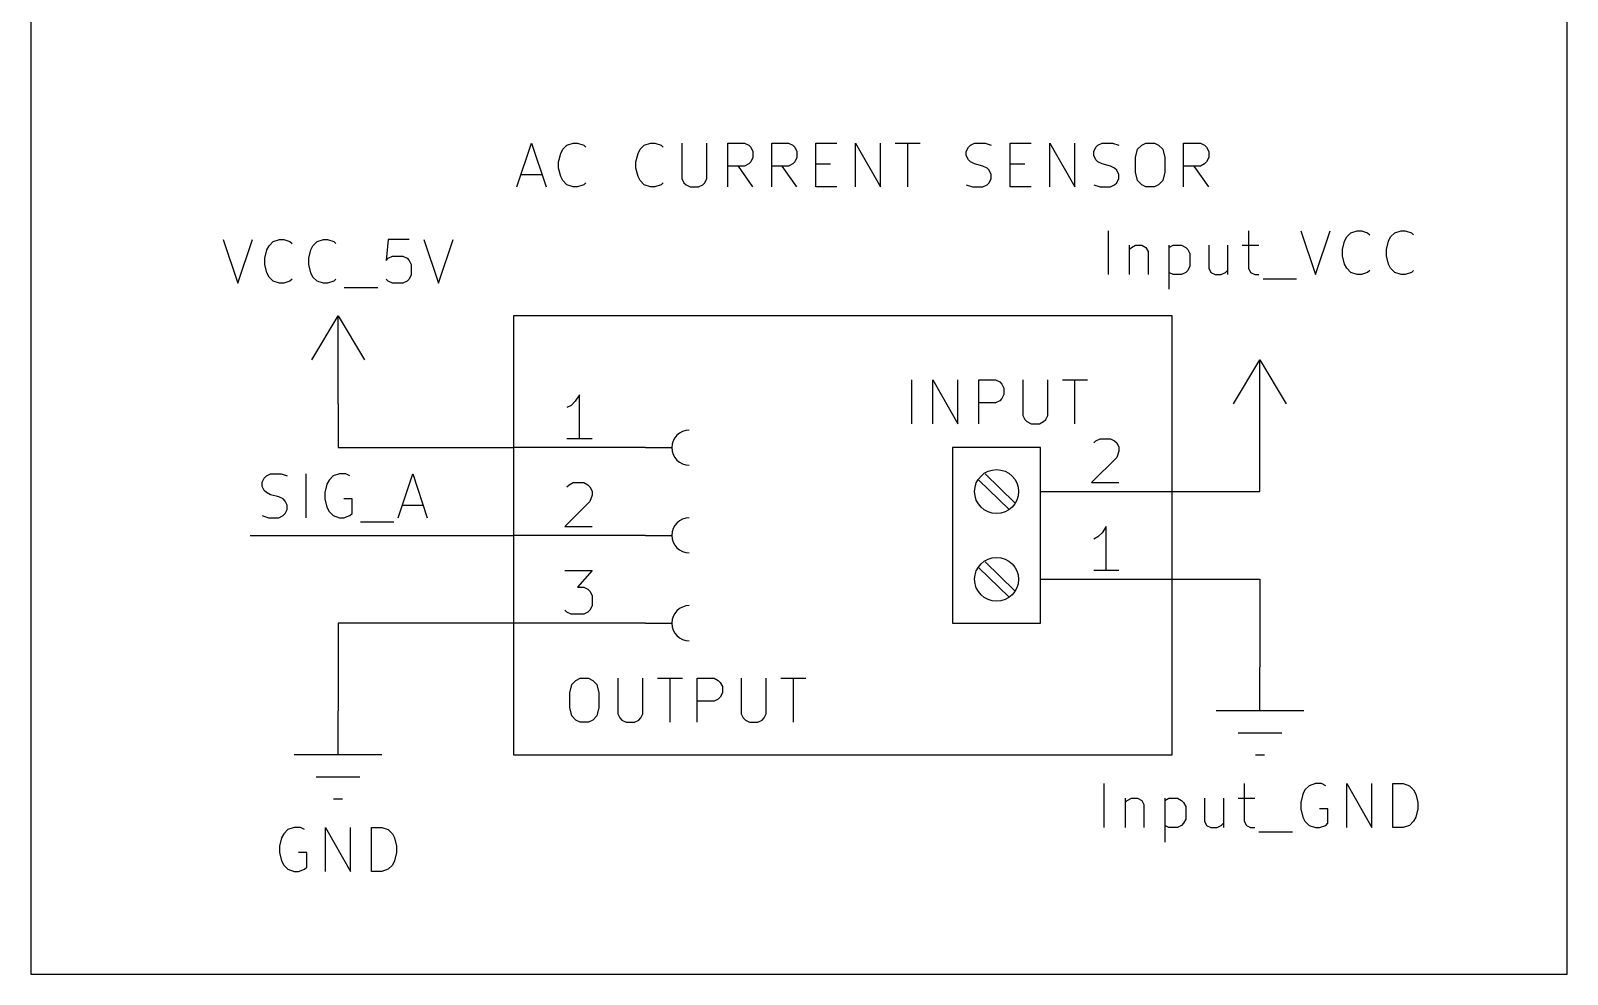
# Model space of a CAD drawing. Extents: x 0.4 to 11.3, y -7.9 to -0.4.
# Drawn here: x 7 to 8.75, y -4.3 to -3.225 of the extents above; entities that cross this region are included whole.
import ezdxf

# ---------------------------------------------------------------- set-up
doc = ezdxf.new("R2010")
doc.units = 0
doc.header["$MEASUREMENT"] = 0
for name, color, linetype in [('BLUE3', 171, 'CONTINUOUS'), ('CYAN2', 4, 'CONTINUOUS'), ('GRAY1', 251, 'CONTINUOUS'), ('GREEN3', 91, 'CONTINUOUS'), ('LYELLOW', 51, 'CONTINUOUS'), ('RED2', 1, 'CONTINUOUS'), ('RED3', 11, 'CONTINUOUS')]:
    doc.layers.add(name, color=color, linetype=linetype)

msp = doc.modelspace()

# ---------------------------------------------------------------- linework, layer by layer
at = {"layer": 'BLUE3', "linetype": 'CONTINUOUS'}
for p, q in [((7, -2.15), (7, -4.3)), ((8.75, -4.3), (8.75, -2.15)), ((7.5536, -3.403), (7.5702, -3.353)), ((7.5702, -3.353), (7.5869, -3.403)), ((7.606, -3.3601), (7.6107, -3.3553)), ((7.6107, -3.3553), (7.6179, -3.353)), ((7.6179, -3.353), (7.6226, -3.353)), ((7.6226, -3.353), (7.6298, -3.3553)), ((7.6298, -3.3553), (7.6321, -3.3577)), ((7.694, -3.3601), (7.6988, -3.3553)), ((7.6988, -3.3553), (7.706, -3.353)), ((7.706, -3.353), (7.7107, -3.353)), ((7.7107, -3.353), (7.7179, -3.3553)), ((7.7179, -3.3553), (7.7202, -3.3577)), ((7.7417, -3.353), (7.7417, -3.3934)), ((7.7702, -3.3934), (7.7702, -3.353)), ((7.794, -3.403), (7.794, -3.353)), ((7.794, -3.353), (7.8131, -3.353)), ((7.8131, -3.353), (7.8179, -3.3553)), ((7.8179, -3.3553), (7.8202, -3.3577)), ((7.8202, -3.3577), (7.8226, -3.3625)), ((7.844, -3.403), (7.844, -3.353)), ((7.844, -3.353), (7.8631, -3.353)), ((7.8631, -3.353), (7.8679, -3.3553)), ((7.8679, -3.3553), (7.8702, -3.3577)), ((7.8702, -3.3577), (7.8726, -3.3625)), ((7.894, -3.403), (7.894, -3.353)), ((7.894, -3.353), (7.9179, -3.353)), ((7.9393, -3.403), (7.9393, -3.353)), ((7.9393, -3.353), (7.9679, -3.403)), ((7.9679, -3.403), (7.9679, -3.353)), ((7.9845, -3.353), (8.0131, -3.353)), ((7.9988, -3.403), (7.9988, -3.353)), ((8.0655, -3.3625), (8.0679, -3.3577)), ((8.0679, -3.3577), (8.0702, -3.3553)), ((8.0702, -3.3553), (8.075, -3.353)), ((8.075, -3.353), (8.0869, -3.353)), ((8.0869, -3.353), (8.094, -3.3553)), ((8.1155, -3.403), (8.1155, -3.353)), ((8.1155, -3.353), (8.1393, -3.353)), ((8.1607, -3.403), (8.1607, -3.353)), ((8.1607, -3.353), (8.1893, -3.403)), ((8.1893, -3.403), (8.1893, -3.353)), ((8.2107, -3.3625), (8.2131, -3.3577)), ((8.2131, -3.3577), (8.2155, -3.3553)), ((8.2155, -3.3553), (8.2202, -3.353)), ((8.2202, -3.353), (8.2321, -3.353)), ((8.2321, -3.353), (8.2393, -3.3553)), ((8.2607, -3.3601), (8.2655, -3.3553)), ((8.2655, -3.3553), (8.2702, -3.353)), ((8.2702, -3.353), (8.2798, -3.353)), ((8.2798, -3.353), (8.2845, -3.3553)), ((8.2845, -3.3553), (8.2893, -3.3601)), ((8.3131, -3.403), (8.3131, -3.353)), ((8.3131, -3.353), (8.3321, -3.353)), ((8.3321, -3.353), (8.3369, -3.3553)), ((8.3369, -3.3553), (8.3393, -3.3577)), ((8.3393, -3.3577), (8.3417, -3.3625)), ((7.6012, -3.3744), (7.6036, -3.3649)), ((7.6012, -3.3815), (7.6012, -3.3744)), ((7.6036, -3.3649), (7.606, -3.3601)), ((7.6893, -3.3744), (7.6917, -3.3649)), ((7.6893, -3.3815), (7.6893, -3.3744)), ((7.6917, -3.3649), (7.694, -3.3601)), ((7.8179, -3.3768), (7.8131, -3.3792)), ((7.8202, -3.3744), (7.8179, -3.3768)), ((7.8226, -3.3696), (7.8202, -3.3744)), ((7.8226, -3.3625), (7.8226, -3.3696)), ((7.8679, -3.3768), (7.8631, -3.3792)), ((7.8702, -3.3744), (7.8679, -3.3768)), ((7.8726, -3.3696), (7.8702, -3.3744)), ((7.8726, -3.3625), (7.8726, -3.3696)), ((7.894, -3.3768), (7.9107, -3.3768)), ((8.0655, -3.3672), (8.0655, -3.3625)), ((8.0679, -3.372), (8.0655, -3.3672)), ((8.0702, -3.3744), (8.0679, -3.372)), ((8.075, -3.3768), (8.0702, -3.3744)), ((8.0845, -3.3792), (8.075, -3.3768)), ((8.1155, -3.3768), (8.1321, -3.3768)), ((8.2107, -3.3672), (8.2107, -3.3625)), ((8.2131, -3.372), (8.2107, -3.3672)), ((8.2155, -3.3744), (8.2131, -3.372)), ((8.2202, -3.3768), (8.2155, -3.3744)), ((8.2298, -3.3792), (8.2202, -3.3768)), ((8.2583, -3.3696), (8.2607, -3.3601)), ((8.2583, -3.3863), (8.2583, -3.3696)), ((8.2893, -3.3601), (8.2917, -3.3696)), ((8.2917, -3.3696), (8.2917, -3.3863)), ((8.3369, -3.3768), (8.3321, -3.3792)), ((8.3393, -3.3744), (8.3369, -3.3768)), ((8.3417, -3.3696), (8.3393, -3.3744)), ((8.3417, -3.3625), (8.3417, -3.3696)), ((7.5583, -3.3887), (7.5821, -3.3887)), ((7.6036, -3.3911), (7.6012, -3.3815)), ((7.606, -3.3958), (7.6036, -3.3911)), ((7.6917, -3.3911), (7.6893, -3.3815)), ((7.694, -3.3958), (7.6917, -3.3911)), ((7.7417, -3.3934), (7.744, -3.3982)), ((7.7679, -3.3982), (7.7702, -3.3934)), ((7.8131, -3.3792), (7.794, -3.3792)), ((7.8226, -3.403), (7.806, -3.3792)), ((7.8631, -3.3792), (7.844, -3.3792)), ((7.8726, -3.403), (7.856, -3.3792)), ((8.0893, -3.3815), (8.0845, -3.3792)), ((8.0917, -3.3839), (8.0893, -3.3815)), ((8.094, -3.3887), (8.0917, -3.3839)), ((8.0917, -3.3982), (8.094, -3.3934)), ((8.094, -3.3934), (8.094, -3.3887)), ((8.2345, -3.3815), (8.2298, -3.3792)), ((8.2369, -3.3839), (8.2345, -3.3815)), ((8.2393, -3.3887), (8.2369, -3.3839)), ((8.2369, -3.3982), (8.2393, -3.3934)), ((8.2393, -3.3934), (8.2393, -3.3887)), ((8.2607, -3.3958), (8.2583, -3.3863)), ((8.2917, -3.3863), (8.2893, -3.3958)), ((8.3321, -3.3792), (8.3131, -3.3792)), ((8.3417, -3.403), (8.325, -3.3792)), ((7.6107, -3.4006), (7.606, -3.3958)), ((7.6179, -3.403), (7.6107, -3.4006)), ((7.6226, -3.403), (7.6179, -3.403)), ((7.6298, -3.4006), (7.6226, -3.403)), ((7.6321, -3.3982), (7.6298, -3.4006)), ((7.6988, -3.4006), (7.694, -3.3958)), ((7.706, -3.403), (7.6988, -3.4006)), ((7.7107, -3.403), (7.706, -3.403)), ((7.7179, -3.4006), (7.7107, -3.403)), ((7.7202, -3.3982), (7.7179, -3.4006)), ((7.744, -3.3982), (7.7464, -3.4006)), ((7.7464, -3.4006), (7.7512, -3.403)), ((7.7512, -3.403), (7.7607, -3.403)), ((7.7607, -3.403), (7.7655, -3.4006)), ((7.7655, -3.4006), (7.7679, -3.3982)), ((7.9179, -3.403), (7.894, -3.403)), ((8.0655, -3.4006), (8.0726, -3.403)), ((8.0726, -3.403), (8.0845, -3.403)), ((8.0845, -3.403), (8.0893, -3.4006)), ((8.0893, -3.4006), (8.0917, -3.3982)), ((8.1393, -3.403), (8.1155, -3.403)), ((8.2107, -3.4006), (8.2179, -3.403)), ((8.2179, -3.403), (8.2298, -3.403)), ((8.2298, -3.403), (8.2345, -3.4006)), ((8.2345, -3.4006), (8.2369, -3.3982)), ((8.2655, -3.4006), (8.2607, -3.3958)), ((8.2702, -3.403), (8.2655, -3.4006)), ((8.2798, -3.403), (8.2702, -3.403)), ((8.2845, -3.4006), (8.2798, -3.403)), ((8.2893, -3.3958), (8.2845, -3.4006)), ((7.55, -3.55), (7.55, -4.05)), ((8.3, -3.55), (7.55, -3.55)), ((8.3, -4.05), (8.3, -3.55)), ((7.55, -4.05), (8.3, -4.05)), ((7, -4.3), (8.75, -4.3))]:
    msp.add_line(p, q, dxfattribs=at)
at = {"layer": 'CYAN2', "linetype": 'CONTINUOUS'}
for p, q in [((7.219, -3.4628), (7.2357, -3.5128)), ((7.2357, -3.5128), (7.2524, -3.4628)), ((7.2762, -3.4652), (7.2833, -3.4628)), ((7.2833, -3.4628), (7.2881, -3.4628)), ((7.2881, -3.4628), (7.2952, -3.4652)), ((7.3262, -3.4652), (7.3333, -3.4628)), ((7.3333, -3.4628), (7.3381, -3.4628)), ((7.3381, -3.4628), (7.3452, -3.4652)), ((7.4071, -3.4628), (7.4048, -3.4866)), ((7.431, -3.4628), (7.4071, -3.4628)), ((7.4476, -3.4628), (7.4643, -3.5128)), ((7.4643, -3.5128), (7.481, -3.4628)), ((8.2274, -3.5028), (8.2274, -3.4528)), ((8.2274, -3.5028), (8.2274, -3.4528)), ((8.3869, -3.4528), (8.3869, -3.4957)), ((8.3869, -3.4528), (8.3869, -3.4957)), ((8.4464, -3.4528), (8.4631, -3.5028)), ((8.4464, -3.4528), (8.4631, -3.5028)), ((8.4631, -3.5028), (8.4798, -3.4528)), ((8.4631, -3.5028), (8.4798, -3.4528)), ((8.494, -3.4742), (8.4964, -3.4647)), ((8.494, -3.4742), (8.4964, -3.4647)), ((8.4964, -3.4647), (8.4988, -3.4599)), ((8.4964, -3.4647), (8.4988, -3.4599)), ((8.4988, -3.4599), (8.5036, -3.4552)), ((8.4988, -3.4599), (8.5036, -3.4552)), ((8.5036, -3.4552), (8.5107, -3.4528)), ((8.5036, -3.4552), (8.5107, -3.4528)), ((8.5107, -3.4528), (8.5155, -3.4528)), ((8.5107, -3.4528), (8.5155, -3.4528)), ((8.5155, -3.4528), (8.5226, -3.4552)), ((8.5155, -3.4528), (8.5226, -3.4552)), ((8.5226, -3.4552), (8.525, -3.4576)), ((8.5226, -3.4552), (8.525, -3.4576)), ((8.544, -3.4742), (8.5464, -3.4647)), ((8.544, -3.4742), (8.5464, -3.4647)), ((8.5464, -3.4647), (8.5488, -3.4599)), ((8.5464, -3.4647), (8.5488, -3.4599)), ((8.5488, -3.4599), (8.5536, -3.4552)), ((8.5488, -3.4599), (8.5536, -3.4552)), ((8.5536, -3.4552), (8.5607, -3.4528)), ((8.5536, -3.4552), (8.5607, -3.4528)), ((8.5607, -3.4528), (8.5655, -3.4528)), ((8.5607, -3.4528), (8.5655, -3.4528)), ((8.5655, -3.4528), (8.5726, -3.4552)), ((8.5655, -3.4528), (8.5726, -3.4552)), ((8.5726, -3.4552), (8.575, -3.4576)), ((8.5726, -3.4552), (8.575, -3.4576)), ((7.2667, -3.4842), (7.269, -3.4747)), ((7.269, -3.4747), (7.2714, -3.4699)), ((7.2714, -3.4699), (7.2762, -3.4652)), ((7.2952, -3.4652), (7.2976, -3.4676)), ((7.3167, -3.4842), (7.319, -3.4747)), ((7.319, -3.4747), (7.3214, -3.4699)), ((7.3214, -3.4699), (7.3262, -3.4652)), ((7.3452, -3.4652), (7.3476, -3.4676)), ((7.4071, -3.4842), (7.4119, -3.4819)), ((7.4119, -3.4819), (7.4238, -3.4819)), ((7.4238, -3.4819), (7.4286, -3.4842)), ((8.2512, -3.4695), (8.2512, -3.5028)), ((8.2512, -3.4695), (8.2512, -3.5028)), ((8.2512, -3.4742), (8.2536, -3.4719)), ((8.2512, -3.4742), (8.2536, -3.4719)), ((8.2536, -3.4719), (8.2583, -3.4695)), ((8.2536, -3.4719), (8.2583, -3.4695)), ((8.2583, -3.4695), (8.2655, -3.4695)), ((8.2583, -3.4695), (8.2655, -3.4695)), ((8.2655, -3.4695), (8.2702, -3.4719)), ((8.2655, -3.4695), (8.2702, -3.4719)), ((8.2702, -3.4719), (8.2726, -3.4766)), ((8.2702, -3.4719), (8.2726, -3.4766)), ((8.2726, -3.4766), (8.2726, -3.5028)), ((8.2726, -3.4766), (8.2726, -3.5028)), ((8.2964, -3.4695), (8.2964, -3.5195)), ((8.2964, -3.4719), (8.3012, -3.4695)), ((8.2964, -3.4695), (8.2964, -3.5195)), ((8.2964, -3.4719), (8.3012, -3.4695)), ((8.3012, -3.4695), (8.3107, -3.4695)), ((8.3012, -3.4695), (8.3107, -3.4695)), ((8.3107, -3.4695), (8.3155, -3.4719)), ((8.3107, -3.4695), (8.3155, -3.4719)), ((8.3155, -3.4719), (8.3179, -3.4742)), ((8.3155, -3.4719), (8.3179, -3.4742)), ((8.3179, -3.4742), (8.3202, -3.479)), ((8.3179, -3.4742), (8.3202, -3.479)), ((8.3202, -3.479), (8.3202, -3.4933)), ((8.3202, -3.479), (8.3202, -3.4933)), ((8.3417, -3.4695), (8.3417, -3.4957)), ((8.3417, -3.4695), (8.3417, -3.4957)), ((8.3631, -3.4695), (8.3631, -3.5028)), ((8.3631, -3.4695), (8.3631, -3.5028)), ((8.3798, -3.4695), (8.3988, -3.4695)), ((8.3798, -3.4695), (8.3988, -3.4695)), ((8.494, -3.4814), (8.494, -3.4742)), ((8.494, -3.4814), (8.494, -3.4742)), ((8.4964, -3.4909), (8.494, -3.4814)), ((8.4964, -3.4909), (8.494, -3.4814)), ((8.544, -3.4814), (8.544, -3.4742)), ((8.544, -3.4814), (8.544, -3.4742)), ((8.5464, -3.4909), (8.544, -3.4814)), ((8.5464, -3.4909), (8.544, -3.4814)), ((7.2667, -3.4914), (7.2667, -3.4842)), ((7.269, -3.5009), (7.2667, -3.4914)), ((7.3167, -3.4914), (7.3167, -3.4842)), ((7.319, -3.5009), (7.3167, -3.4914)), ((7.4048, -3.4866), (7.4071, -3.4842)), ((7.4286, -3.4842), (7.431, -3.4866)), ((7.431, -3.4866), (7.4333, -3.4914)), ((7.4333, -3.4914), (7.4333, -3.5033)), ((8.3179, -3.498), (8.3155, -3.5004)), ((8.3179, -3.498), (8.3155, -3.5004)), ((8.3202, -3.4933), (8.3179, -3.498)), ((8.3202, -3.4933), (8.3179, -3.498)), ((8.3417, -3.4957), (8.344, -3.5004)), ((8.3417, -3.4957), (8.344, -3.5004)), ((8.3607, -3.5004), (8.3631, -3.498)), ((8.3607, -3.5004), (8.3631, -3.498)), ((8.3869, -3.4957), (8.3893, -3.5004)), ((8.3869, -3.4957), (8.3893, -3.5004)), ((8.4988, -3.4957), (8.4964, -3.4909)), ((8.4988, -3.4957), (8.4964, -3.4909)), ((8.5036, -3.5004), (8.4988, -3.4957)), ((8.5036, -3.5004), (8.4988, -3.4957)), ((8.525, -3.498), (8.5226, -3.5004)), ((8.525, -3.498), (8.5226, -3.5004)), ((8.5488, -3.4957), (8.5464, -3.4909)), ((8.5488, -3.4957), (8.5464, -3.4909)), ((8.5536, -3.5004), (8.5488, -3.4957)), ((8.5536, -3.5004), (8.5488, -3.4957)), ((8.575, -3.498), (8.5726, -3.5004)), ((8.575, -3.498), (8.5726, -3.5004)), ((7.2714, -3.5057), (7.269, -3.5009)), ((7.2762, -3.5104), (7.2714, -3.5057)), ((7.2833, -3.5128), (7.2762, -3.5104)), ((7.2881, -3.5128), (7.2833, -3.5128)), ((7.2952, -3.5104), (7.2881, -3.5128)), ((7.2976, -3.508), (7.2952, -3.5104)), ((7.3214, -3.5057), (7.319, -3.5009)), ((7.3262, -3.5104), (7.3214, -3.5057)), ((7.3333, -3.5128), (7.3262, -3.5104)), ((7.3381, -3.5128), (7.3333, -3.5128)), ((7.3452, -3.5104), (7.3381, -3.5128)), ((7.3476, -3.508), (7.3452, -3.5104)), ((7.4071, -3.5104), (7.4048, -3.508)), ((7.4119, -3.5128), (7.4071, -3.5104)), ((7.4238, -3.5128), (7.4119, -3.5128)), ((7.4286, -3.5104), (7.4238, -3.5128)), ((7.431, -3.508), (7.4286, -3.5104)), ((7.4333, -3.5033), (7.431, -3.508)), ((8.3012, -3.5028), (8.2964, -3.5004)), ((8.3012, -3.5028), (8.2964, -3.5004)), ((8.3107, -3.5028), (8.3012, -3.5028)), ((8.3107, -3.5028), (8.3012, -3.5028)), ((8.3155, -3.5004), (8.3107, -3.5028)), ((8.3155, -3.5004), (8.3107, -3.5028)), ((8.344, -3.5004), (8.3488, -3.5028)), ((8.344, -3.5004), (8.3488, -3.5028)), ((8.3488, -3.5028), (8.356, -3.5028)), ((8.3488, -3.5028), (8.356, -3.5028)), ((8.356, -3.5028), (8.3607, -3.5004)), ((8.356, -3.5028), (8.3607, -3.5004)), ((8.3893, -3.5004), (8.394, -3.5028)), ((8.3893, -3.5004), (8.394, -3.5028)), ((8.394, -3.5028), (8.3988, -3.5028)), ((8.394, -3.5028), (8.3988, -3.5028)), ((8.4036, -3.5076), (8.4417, -3.5076)), ((8.4036, -3.5076), (8.4417, -3.5076)), ((8.5107, -3.5028), (8.5036, -3.5004)), ((8.5107, -3.5028), (8.5036, -3.5004)), ((8.5155, -3.5028), (8.5107, -3.5028)), ((8.5155, -3.5028), (8.5107, -3.5028)), ((8.5226, -3.5004), (8.5155, -3.5028)), ((8.5226, -3.5004), (8.5155, -3.5028)), ((8.5607, -3.5028), (8.5536, -3.5004)), ((8.5607, -3.5028), (8.5536, -3.5004)), ((8.5655, -3.5028), (8.5607, -3.5028)), ((8.5655, -3.5028), (8.5607, -3.5028)), ((8.5726, -3.5004), (8.5655, -3.5028)), ((8.5726, -3.5004), (8.5655, -3.5028)), ((7.3571, -3.5176), (7.3952, -3.5176)), ((8.0036, -3.6728), (8.0036, -3.6228)), ((8.0036, -3.6728), (8.0036, -3.6228)), ((8.0274, -3.6728), (8.0274, -3.6228)), ((8.0274, -3.6228), (8.0559, -3.6728)), ((8.0274, -3.6728), (8.0274, -3.6228)), ((8.0274, -3.6228), (8.0559, -3.6728)), ((8.0559, -3.6728), (8.0559, -3.6228)), ((8.0559, -3.6728), (8.0559, -3.6228)), ((8.0798, -3.6728), (8.0798, -3.6228)), ((8.0798, -3.6228), (8.0988, -3.6228)), ((8.0798, -3.6728), (8.0798, -3.6228)), ((8.0798, -3.6228), (8.0988, -3.6228)), ((8.0988, -3.6228), (8.1036, -3.6252)), ((8.0988, -3.6228), (8.1036, -3.6252)), ((8.1036, -3.6252), (8.106, -3.6276)), ((8.1036, -3.6252), (8.106, -3.6276)), ((8.106, -3.6276), (8.1083, -3.6323)), ((8.106, -3.6276), (8.1083, -3.6323)), ((8.1083, -3.6395), (8.106, -3.6442)), ((8.1083, -3.6395), (8.106, -3.6442)), ((8.1083, -3.6323), (8.1083, -3.6395)), ((8.1083, -3.6323), (8.1083, -3.6395)), ((8.1298, -3.6228), (8.1298, -3.6633)), ((8.1298, -3.6228), (8.1298, -3.6633)), ((8.1583, -3.6633), (8.1583, -3.6228)), ((8.1583, -3.6633), (8.1583, -3.6228)), ((8.175, -3.6228), (8.2036, -3.6228)), ((8.175, -3.6228), (8.2036, -3.6228)), ((8.1893, -3.6728), (8.1893, -3.6228)), ((8.1893, -3.6728), (8.1893, -3.6228)), ((8.0988, -3.649), (8.0798, -3.649)), ((8.0988, -3.649), (8.0798, -3.649)), ((8.1036, -3.6466), (8.0988, -3.649)), ((8.1036, -3.6466), (8.0988, -3.649)), ((8.106, -3.6442), (8.1036, -3.6466)), ((8.106, -3.6442), (8.1036, -3.6466)), ((8.1298, -3.6633), (8.1321, -3.668)), ((8.1298, -3.6633), (8.1321, -3.668)), ((8.1321, -3.668), (8.1345, -3.6704)), ((8.1321, -3.668), (8.1345, -3.6704)), ((8.1345, -3.6704), (8.1393, -3.6728)), ((8.1345, -3.6704), (8.1393, -3.6728)), ((8.1393, -3.6728), (8.1488, -3.6728)), ((8.1393, -3.6728), (8.1488, -3.6728)), ((8.1488, -3.6728), (8.1536, -3.6704)), ((8.1488, -3.6728), (8.1536, -3.6704)), ((8.1536, -3.6704), (8.156, -3.668)), ((8.1536, -3.6704), (8.156, -3.668)), ((8.156, -3.668), (8.1583, -3.6633)), ((8.156, -3.668), (8.1583, -3.6633)), ((7.6139, -3.9795), (7.6163, -3.9699)), ((7.6163, -3.9699), (7.621, -3.9652)), ((7.621, -3.9652), (7.6258, -3.9628)), ((7.6258, -3.9628), (7.6353, -3.9628)), ((7.6353, -3.9628), (7.6401, -3.9652)), ((7.6401, -3.9652), (7.6449, -3.9699)), ((7.6449, -3.9699), (7.6472, -3.9795)), ((7.6687, -3.9628), (7.6687, -4.0033)), ((7.6972, -4.0033), (7.6972, -3.9628)), ((7.7139, -3.9628), (7.7425, -3.9628)), ((7.7282, -4.0128), (7.7282, -3.9628)), ((7.7591, -4.0128), (7.7591, -3.9628)), ((7.7591, -3.9628), (7.7782, -3.9628)), ((7.7782, -3.9628), (7.7829, -3.9652)), ((7.7829, -3.9652), (7.7853, -3.9676)), ((7.7853, -3.9676), (7.7877, -3.9723)), ((7.7877, -3.9723), (7.7877, -3.9795)), ((7.8091, -3.9628), (7.8091, -4.0033)), ((7.8377, -4.0033), (7.8377, -3.9628)), ((7.8544, -3.9628), (7.8829, -3.9628)), ((7.8687, -4.0128), (7.8687, -3.9628)), ((7.6139, -3.9961), (7.6139, -3.9795)), ((7.6472, -3.9795), (7.6472, -3.9961)), ((7.7782, -3.989), (7.7591, -3.989)), ((7.7829, -3.9866), (7.7782, -3.989)), ((7.7853, -3.9842), (7.7829, -3.9866)), ((7.7877, -3.9795), (7.7853, -3.9842)), ((7.6163, -4.0057), (7.6139, -3.9961)), ((7.621, -4.0104), (7.6163, -4.0057)), ((7.6449, -4.0057), (7.6401, -4.0104)), ((7.6472, -3.9961), (7.6449, -4.0057)), ((7.6687, -4.0033), (7.671, -4.008)), ((7.6949, -4.008), (7.6972, -4.0033)), ((7.8091, -4.0033), (7.8115, -4.008)), ((7.8353, -4.008), (7.8377, -4.0033)), ((7.6258, -4.0128), (7.621, -4.0104)), ((7.6353, -4.0128), (7.6258, -4.0128)), ((7.6401, -4.0104), (7.6353, -4.0128)), ((7.671, -4.008), (7.6734, -4.0104)), ((7.6734, -4.0104), (7.6782, -4.0128)), ((7.6782, -4.0128), (7.6877, -4.0128)), ((7.6877, -4.0128), (7.6925, -4.0104)), ((7.6925, -4.0104), (7.6949, -4.008)), ((7.8115, -4.008), (7.8139, -4.0104)), ((7.8139, -4.0104), (7.8187, -4.0128)), ((7.8187, -4.0128), (7.8282, -4.0128)), ((7.8282, -4.0128), (7.8329, -4.0104)), ((7.8329, -4.0104), (7.8353, -4.008)), ((8.2226, -4.1328), (8.2226, -4.0828)), ((8.3821, -4.0828), (8.3821, -4.1257)), ((8.4488, -4.0947), (8.4464, -4.1042)), ((8.4512, -4.0899), (8.4488, -4.0947)), ((8.4559, -4.0852), (8.4512, -4.0899)), ((8.4631, -4.0828), (8.4559, -4.0852)), ((8.4702, -4.0828), (8.4631, -4.0828)), ((8.475, -4.0852), (8.4702, -4.0828)), ((8.4988, -4.1328), (8.4988, -4.0828)), ((8.4988, -4.0828), (8.5274, -4.1328)), ((8.5274, -4.1328), (8.5274, -4.0828)), ((8.5512, -4.1328), (8.5512, -4.0828)), ((8.5512, -4.0828), (8.5631, -4.0828)), ((8.5631, -4.0828), (8.5702, -4.0852)), ((8.5702, -4.0852), (8.575, -4.0899)), ((8.575, -4.0899), (8.5774, -4.0947)), ((8.5774, -4.0947), (8.5798, -4.1042)), ((8.2464, -4.0995), (8.2464, -4.1328)), ((8.2464, -4.1042), (8.2488, -4.1019)), ((8.2488, -4.1019), (8.2536, -4.0995)), ((8.2536, -4.0995), (8.2607, -4.0995)), ((8.2607, -4.0995), (8.2655, -4.1019)), ((8.2655, -4.1019), (8.2679, -4.1066)), ((8.2679, -4.1066), (8.2679, -4.1328)), ((8.2917, -4.0995), (8.2917, -4.1495)), ((8.2917, -4.1019), (8.2964, -4.0995)), ((8.2964, -4.0995), (8.306, -4.0995)), ((8.306, -4.0995), (8.3107, -4.1019)), ((8.3107, -4.1019), (8.3131, -4.1042)), ((8.3131, -4.1042), (8.3155, -4.109)), ((8.3155, -4.109), (8.3155, -4.1233)), ((8.3369, -4.0995), (8.3369, -4.1257)), ((8.3583, -4.0995), (8.3583, -4.1328)), ((8.375, -4.0995), (8.394, -4.0995)), ((8.4464, -4.1042), (8.4464, -4.1114)), ((8.4464, -4.1114), (8.4488, -4.1209)), ((8.4774, -4.1114), (8.4679, -4.1114)), ((8.4774, -4.128), (8.4774, -4.1114)), ((8.5798, -4.1114), (8.5774, -4.1209)), ((8.5798, -4.1042), (8.5798, -4.1114)), ((8.3131, -4.128), (8.3107, -4.1304)), ((8.3155, -4.1233), (8.3131, -4.128)), ((8.3369, -4.1257), (8.3393, -4.1304)), ((8.3559, -4.1304), (8.3583, -4.128)), ((8.3821, -4.1257), (8.3845, -4.1304)), ((8.4488, -4.1209), (8.4512, -4.1257)), ((8.4512, -4.1257), (8.4559, -4.1304)), ((8.475, -4.1304), (8.4774, -4.128)), ((8.575, -4.1257), (8.5702, -4.1304)), ((8.5774, -4.1209), (8.575, -4.1257)), ((7.2857, -4.1447), (7.2833, -4.1542)), ((7.2881, -4.1399), (7.2857, -4.1447)), ((7.2929, -4.1352), (7.2881, -4.1399)), ((7.3, -4.1328), (7.2929, -4.1352)), ((7.3071, -4.1328), (7.3, -4.1328)), ((7.3119, -4.1352), (7.3071, -4.1328)), ((7.3357, -4.1828), (7.3357, -4.1328)), ((7.3357, -4.1328), (7.3643, -4.1828)), ((7.3643, -4.1828), (7.3643, -4.1328)), ((7.3881, -4.1828), (7.3881, -4.1328)), ((7.3881, -4.1328), (7.4, -4.1328)), ((7.4, -4.1328), (7.4071, -4.1352)), ((7.4071, -4.1352), (7.4119, -4.1399)), ((7.4119, -4.1399), (7.4143, -4.1447)), ((7.4143, -4.1447), (7.4167, -4.1542)), ((8.2964, -4.1328), (8.2917, -4.1304)), ((8.306, -4.1328), (8.2964, -4.1328)), ((8.3107, -4.1304), (8.306, -4.1328)), ((8.3393, -4.1304), (8.344, -4.1328)), ((8.344, -4.1328), (8.3512, -4.1328)), ((8.3512, -4.1328), (8.3559, -4.1304)), ((8.3845, -4.1304), (8.3893, -4.1328)), ((8.3893, -4.1328), (8.394, -4.1328)), ((8.3988, -4.1376), (8.4369, -4.1376)), ((8.4559, -4.1304), (8.4631, -4.1328)), ((8.4631, -4.1328), (8.4679, -4.1328)), ((8.4679, -4.1328), (8.475, -4.1304)), ((8.5631, -4.1328), (8.5512, -4.1328)), ((8.5702, -4.1304), (8.5631, -4.1328)), ((7.2833, -4.1542), (7.2833, -4.1614)), ((7.2833, -4.1614), (7.2857, -4.1709)), ((7.3143, -4.1614), (7.3048, -4.1614)), ((7.3143, -4.178), (7.3143, -4.1614)), ((7.4167, -4.1614), (7.4143, -4.1709)), ((7.4167, -4.1542), (7.4167, -4.1614)), ((7.2857, -4.1709), (7.2881, -4.1757)), ((7.2881, -4.1757), (7.2929, -4.1804)), ((7.2929, -4.1804), (7.3, -4.1828)), ((7.3048, -4.1828), (7.3119, -4.1804)), ((7.3119, -4.1804), (7.3143, -4.178)), ((7.4071, -4.1804), (7.4, -4.1828)), ((7.4119, -4.1757), (7.4071, -4.1804)), ((7.4143, -4.1709), (7.4119, -4.1757)), ((7.3, -4.1828), (7.3048, -4.1828)), ((7.4, -4.1828), (7.3881, -4.1828))]:
    msp.add_line(p, q, dxfattribs=at)
at = {"layer": 'GRAY1', "linetype": 'CONTINUOUS'}
for p, q in [((7.2636, -3.7393), (7.266, -3.7346)), ((7.2636, -3.7441), (7.2636, -3.7393)), ((7.266, -3.7488), (7.2636, -3.7441)), ((7.266, -3.7346), (7.2684, -3.7322)), ((7.2684, -3.7322), (7.2732, -3.7298)), ((7.2732, -3.7298), (7.2851, -3.7298)), ((7.2851, -3.7298), (7.2922, -3.7322)), ((7.3136, -3.7798), (7.3136, -3.7298)), ((7.3374, -3.7417), (7.3351, -3.7512)), ((7.3398, -3.7369), (7.3374, -3.7417)), ((7.3446, -3.7322), (7.3398, -3.7369)), ((7.3517, -3.7298), (7.3446, -3.7322)), ((7.3589, -3.7298), (7.3517, -3.7298)), ((7.3636, -3.7322), (7.3589, -3.7298)), ((7.4184, -3.7798), (7.4351, -3.7298)), ((7.4351, -3.7298), (7.4517, -3.7798)), ((7.2684, -3.7512), (7.266, -3.7488)), ((7.2732, -3.7536), (7.2684, -3.7512)), ((7.2827, -3.756), (7.2732, -3.7536)), ((7.2874, -3.7584), (7.2827, -3.756)), ((7.2898, -3.7608), (7.2874, -3.7584)), ((7.2922, -3.7655), (7.2898, -3.7608)), ((7.3351, -3.7512), (7.3351, -3.7584)), ((7.3351, -3.7584), (7.3374, -3.7679)), ((7.366, -3.7584), (7.3565, -3.7584)), ((7.366, -3.775), (7.366, -3.7584)), ((7.2636, -3.7774), (7.2708, -3.7798)), ((7.2708, -3.7798), (7.2827, -3.7798)), ((7.2827, -3.7798), (7.2874, -3.7774)), ((7.2874, -3.7774), (7.2898, -3.775)), ((7.2898, -3.775), (7.2922, -3.7703)), ((7.2922, -3.7703), (7.2922, -3.7655)), ((7.3374, -3.7679), (7.3398, -3.7727)), ((7.3398, -3.7727), (7.3446, -3.7774)), ((7.3446, -3.7774), (7.3517, -3.7798)), ((7.3517, -3.7798), (7.3565, -3.7798)), ((7.3565, -3.7798), (7.3636, -3.7774)), ((7.3636, -3.7774), (7.366, -3.775)), ((7.4232, -3.7655), (7.447, -3.7655)), ((7.3755, -3.7846), (7.4136, -3.7846))]:
    msp.add_line(p, q, dxfattribs=at)
at = {"layer": 'GREEN3', "linetype": 'CONTINUOUS'}
for p, q in [((7.35, -3.65), (7.35, -3.7)), ((7.35, -3.7), (7.55, -3.7)), ((8.4, -3.75), (8.4, -3.7)), ((8.3, -3.75), (8.4, -3.75)), ((7.25, -3.8), (7.55, -3.8)), ((8.3, -3.85), (8.4, -3.85)), ((8.4, -3.85), (8.4, -3.95)), ((7.35, -3.9), (7.35, -4)), ((7.55, -3.9), (7.35, -3.9))]:
    msp.add_line(p, q, dxfattribs=at)
at = {"layer": 'LYELLOW', "linetype": 'CONTINUOUS'}
for p, q in [((8.15, -3.7), (8.05, -3.7)), ((8.05, -3.7), (8.05, -3.9)), ((8.15, -3.9), (8.15, -3.7)), ((8.05, -3.9), (8.15, -3.9))]:
    msp.add_line(p, q, dxfattribs=at)
at = {"layer": 'RED2', "linetype": 'CONTINUOUS'}
for p, q in [((7.32, -3.6), (7.35, -3.55)), ((7.35, -3.65), (7.35, -3.55)), ((7.35, -3.55), (7.38, -3.6)), ((8.37, -3.65), (8.4, -3.6)), ((8.4, -3.7), (8.4, -3.6)), ((8.4, -3.6), (8.43, -3.65)), ((7.7, -3.7), (7.55, -3.7)), ((7.7, -3.7), (7.73, -3.7)), ((8.15, -3.7), (8.05, -3.7)), ((8.05, -3.7), (8.05, -3.9)), ((8.15, -3.9), (8.15, -3.7)), ((8.114, -3.77), (8.08, -3.737)), ((8.121, -3.763), (8.087, -3.73)), ((8.15, -3.75), (8.3, -3.75)), ((8.15, -3.75), (8.3, -3.75)), ((7.7, -3.8), (7.55, -3.8)), ((7.7, -3.8), (7.73, -3.8)), ((8.121, -3.863), (8.087, -3.83)), ((8.114, -3.87), (8.08, -3.837)), ((8.15, -3.85), (8.3, -3.85)), ((8.15, -3.85), (8.3, -3.85)), ((7.7, -3.9), (7.55, -3.9)), ((7.7, -3.9), (7.73, -3.9)), ((8.05, -3.9), (8.15, -3.9)), ((8.4, -4), (8.4, -3.95)), ((7.35, -4.05), (7.35, -4)), ((8.45, -4), (8.35, -4)), ((8.375, -4.025), (8.425, -4.025)), ((7.4, -4.05), (7.3, -4.05)), ((8.395, -4.05), (8.405, -4.05)), ((7.325, -4.075), (7.375, -4.075)), ((7.345, -4.1), (7.355, -4.1))]:
    msp.add_line(p, q, dxfattribs=at)
at = {"layer": 'RED2'}
for centre in [(8.1, -3.75), (8.1, -3.85)]:
    msp.add_circle(centre, 0.025, dxfattribs=at)
for centre in [(7.75, -3.7), (7.75, -3.8), (7.75, -3.9)]:
    msp.add_arc(centre, 0.02, 90, 270, dxfattribs=at)
at = {"layer": 'RED3', "linetype": 'CONTINUOUS'}
for p, q in [((7.625, -3.6399), (7.6202, -3.647)), ((7.625, -3.6899), (7.625, -3.6399)), ((7.6155, -3.6518), (7.6107, -3.6542)), ((7.6202, -3.647), (7.6155, -3.6518)), ((7.6393, -3.6899), (7.6107, -3.6899)), ((8.2107, -3.6946), (8.2131, -3.6923)), ((8.2107, -3.6946), (8.2131, -3.6923)), ((8.2131, -3.6923), (8.2179, -3.6899)), ((8.2131, -3.6923), (8.2179, -3.6899)), ((8.2179, -3.6899), (8.2298, -3.6899)), ((8.2179, -3.6899), (8.2298, -3.6899)), ((8.2298, -3.6899), (8.2345, -3.6923)), ((8.2298, -3.6899), (8.2345, -3.6923)), ((8.2345, -3.6923), (8.2369, -3.6946)), ((8.2345, -3.6923), (8.2369, -3.6946)), ((8.2369, -3.6946), (8.2393, -3.6994)), ((8.2369, -3.6946), (8.2393, -3.6994)), ((8.2393, -3.7042), (8.2369, -3.7113)), ((8.2393, -3.7042), (8.2369, -3.7113)), ((8.2393, -3.6994), (8.2393, -3.7042)), ((8.2393, -3.6994), (8.2393, -3.7042)), ((8.2369, -3.7113), (8.2083, -3.7399)), ((8.2369, -3.7113), (8.2083, -3.7399)), ((7.6107, -3.7446), (7.6131, -3.7423)), ((7.6131, -3.7423), (7.6179, -3.7399)), ((7.6179, -3.7399), (7.6298, -3.7399)), ((7.6298, -3.7399), (7.6345, -3.7423)), ((7.6345, -3.7423), (7.6369, -3.7446)), ((7.6369, -3.7446), (7.6393, -3.7494)), ((8.2083, -3.7399), (8.2393, -3.7399)), ((8.2083, -3.7399), (8.2393, -3.7399)), ((7.6369, -3.7613), (7.6083, -3.7899)), ((7.6393, -3.7542), (7.6369, -3.7613)), ((7.6393, -3.7494), (7.6393, -3.7542)), ((7.6083, -3.7899), (7.6393, -3.7899)), ((8.2202, -3.797), (8.2155, -3.8018)), ((8.2202, -3.797), (8.2155, -3.8018)), ((8.225, -3.7899), (8.2202, -3.797)), ((8.225, -3.7899), (8.2202, -3.797)), ((8.225, -3.8399), (8.225, -3.7899)), ((8.225, -3.8399), (8.225, -3.7899)), ((8.2155, -3.8018), (8.2107, -3.8042)), ((8.2155, -3.8018), (8.2107, -3.8042)), ((7.6083, -3.8399), (7.6393, -3.8399)), ((7.6393, -3.8399), (7.6226, -3.8589)), ((8.2393, -3.8399), (8.2107, -3.8399)), ((8.2393, -3.8399), (8.2107, -3.8399)), ((7.6226, -3.8589), (7.6298, -3.8589)), ((7.6298, -3.8589), (7.6345, -3.8613)), ((7.6345, -3.8613), (7.6369, -3.8637)), ((7.6369, -3.8637), (7.6393, -3.8684)), ((7.6393, -3.8804), (7.6369, -3.8851)), ((7.6393, -3.8684), (7.6393, -3.8804)), ((7.6107, -3.8875), (7.6083, -3.8851)), ((7.6155, -3.8899), (7.6107, -3.8875)), ((7.6298, -3.8899), (7.6155, -3.8899)), ((7.6345, -3.8875), (7.6298, -3.8899)), ((7.6369, -3.8851), (7.6345, -3.8875))]:
    msp.add_line(p, q, dxfattribs=at)

doc.saveas('drawing.dxf')
